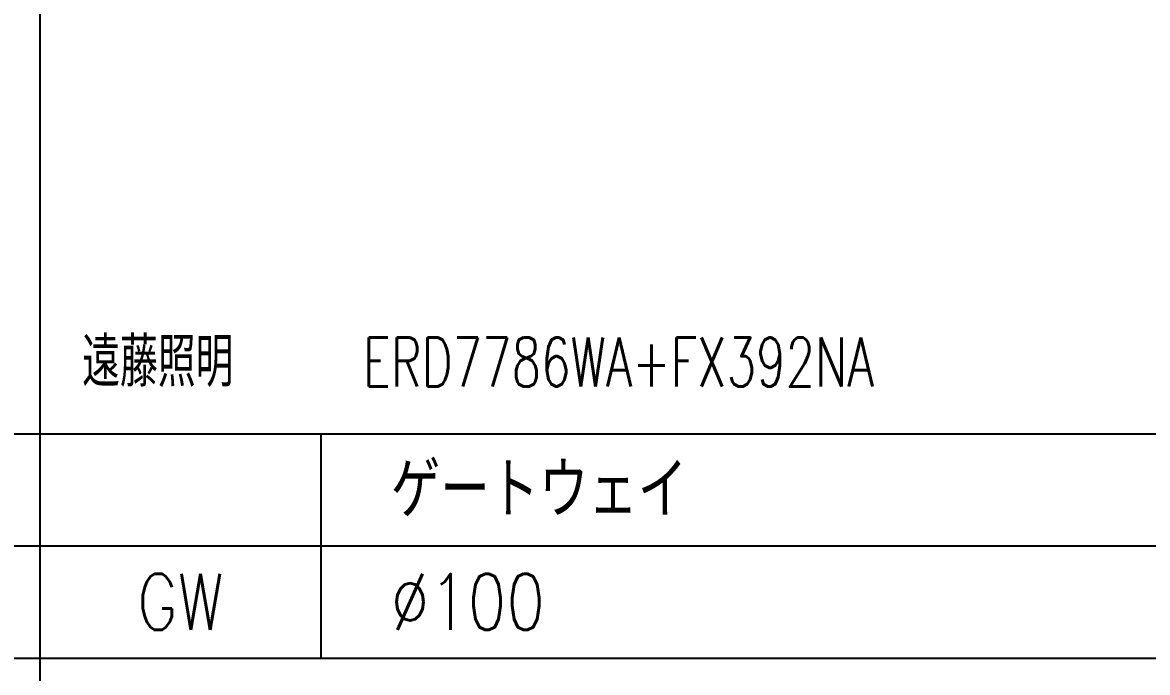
# Model space of a CAD drawing. Header units: millimetres. Extents: x 14 to 828, y 15 to 581.
# Drawn here: x 554.2 to 634.4, y 426.9 to 473.3 of the extents above; entities that cross this region are included whole.
import ezdxf
from ezdxf.enums import TextEntityAlignment as Align

# ---------------------------------------------------------------- set-up
doc = ezdxf.new("R2010")
doc.units = ezdxf.units.MM
doc.header["$LTSCALE"] = 0.2
doc.layers.add('1_文字', color=3, linetype='Continuous')
doc.layers.add('1_表', color=7, linetype='Continuous')
doc.styles.get("Standard").update_dxf_attribs({"font": 'simplex.shx', "width": 0.8, "bigfont": 'extfont2.shx'})

msp = doc.modelspace()

# ---------------------------------------------------------------- linework, layer by layer
at = {"layer": '1_表', "color": 6}
for p, q in [((555.5, 31.443), (555.5, 581.443)), ((13.5, 443.943), (827.5, 443.943)), ((575.5, 443.943), (575.5, 427.943)), ((13.5, 435.943), (827.5, 435.943)), ((13.5, 427.943), (827.5, 427.943))]:
    msp.add_line(p, q, dxfattribs=at)

# ---------------------------------------------------------------- texts
at = {"layer": '1_文字', "width": 0.7}
for s, p in [('遠藤照明', (558.5, 447.301)), ('ERD7786WA+FX392NA', (578.5, 447.301))]:
    msp.add_text(s, height=3.5, dxfattribs=at).set_placement(p)
at = {"layer": '1_文字', "linetype": 'Continuous', "width": 0.8}
for s, p in [('ゲートウェイ', (580.5, 437.943)), ('%%C100', (580.5, 429.943))]:
    msp.add_text(s, height=4, dxfattribs=at).set_placement(p)
msp.add_text('GW', height=4, dxfattribs=at).set_placement((565.5, 431.943), align=Align.MIDDLE_CENTER)

doc.saveas('drawing.dxf')
